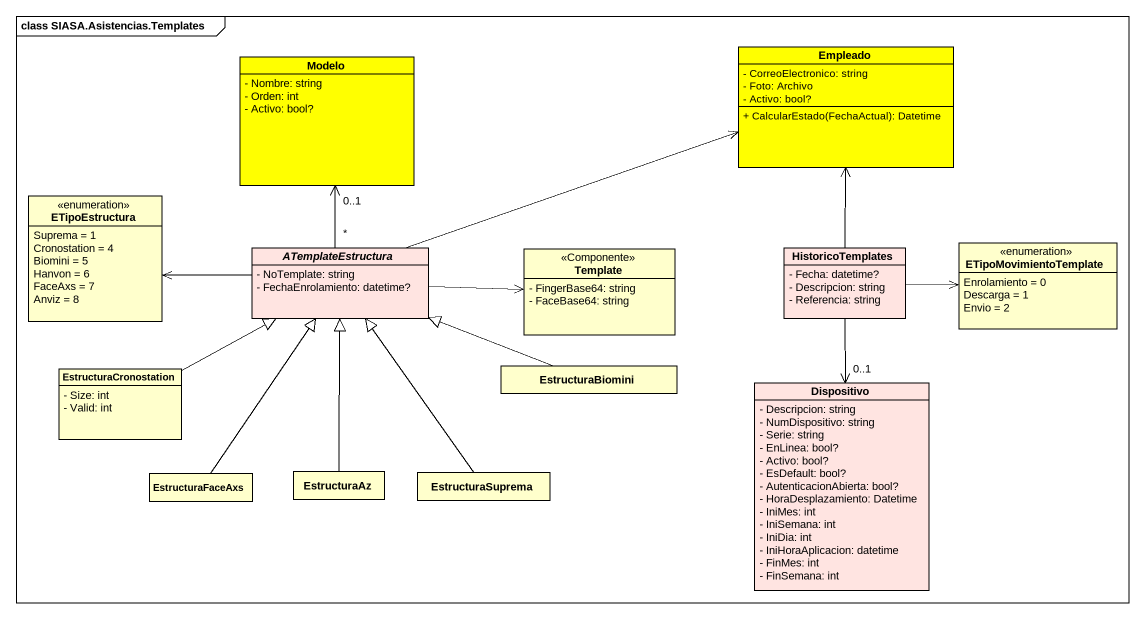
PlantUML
@startuml
mainframe class SIASA.Asistencias.Templates
hide circle
hide empty members
skinparam classAttributeIconSize 0
class Modelo #FFFF00 {
  - Nombre: string
  - Orden: int
  - Activo: bool?
}
class Empleado #FFFF00 {
  - CorreoElectronico: string
  - Foto: Archivo
  - Activo: bool?
  + CalcularEstado(FechaActual): Datetime
}
enum ETipoEstructura {
  Suprema = 1
  Cronostation = 4
  Biomini = 5
  Hanvon = 6
  FaceAxs = 7
  Anviz = 8
}
abstract class ATemplateEstructura #FFE4E1 {
  - NoTemplate: string
  - FechaEnrolamiento: datetime?
}
class Template <<Componente>> {
  - FingerBase64: string
  - FaceBase64: string
}
class HistoricoTemplates #FFE4E1 {
  - Fecha: datetime?
  - Descripcion: string
  - Referencia: string
}
enum ETipoMovimientoTemplate {
  Enrolamiento = 0
  Descarga = 1
  Envio = 2
}
class EstructuraCronostation {
  - Size: int
  - Valid: int
}
class EstructuraBiomini
class Dispositivo #FFE4E1 {
  - Descripcion: string
  - NumDispositivo: string
  - Serie: string
  - EnLinea: bool?
  - Activo: bool?
  - EsDefault: bool?
  - AutenticacionAbierta: bool?
  - HoraDesplazamiento: Datetime
  - IniMes: int
  - IniSemana: int
  - IniDia: int
  - IniHoraAplicacion: datetime
  - FinMes: int
  - FinSemana: int
}
class EstructuraFaceAxs
class EstructuraAz
class EstructuraSuprema
ATemplateEstructura "*" -up-> "0..1" Modelo
ATemplateEstructura -right-> Empleado
ATemplateEstructura -left-> ETipoEstructura
ATemplateEstructura -right-> Template
HistoricoTemplates -up-> Empleado
HistoricoTemplates -right-> ETipoMovimientoTemplate
HistoricoTemplates --> "0..1" Dispositivo
EstructuraCronostation -right-|> ATemplateEstructura
EstructuraBiomini -left-|> ATemplateEstructura
EstructuraFaceAxs -up-|> ATemplateEstructura
EstructuraAz -up-|> ATemplateEstructura
EstructuraSuprema -up-|> ATemplateEstructura
@enduml
